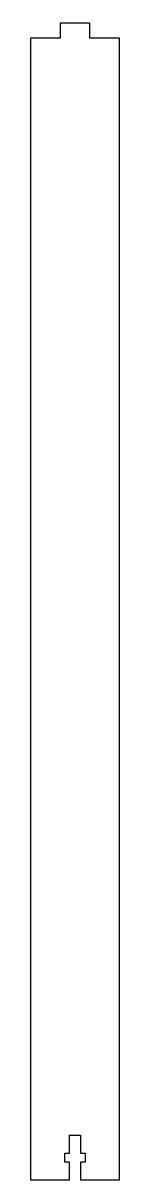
# Model space of a CAD drawing. Header units: millimetres. Extents: x -9 to 15, y 4 to 315.
import ezdxf

# ---------------------------------------------------------------- set-up
doc = ezdxf.new("R2010")
doc.units = ezdxf.units.MM

msp = doc.modelspace()

# ---------------------------------------------------------------- linework, layer by layer
msp.add_lwpolyline([(-1, 311), (-9, 311), (-9, 4), (1.5, 4), (1.5, 8.8), (0.3, 8.8), (0.3, 11.2), (1.5, 11.2), (1.5, 16), (4.5, 16), (4.5, 11.2), (5.7, 11.2), (5.7, 8.8), (4.5, 8.8), (4.5, 4), (15, 4), (15, 311), (7, 311), (7, 315), (-1, 315)], close=True)

doc.saveas('drawing.dxf')
